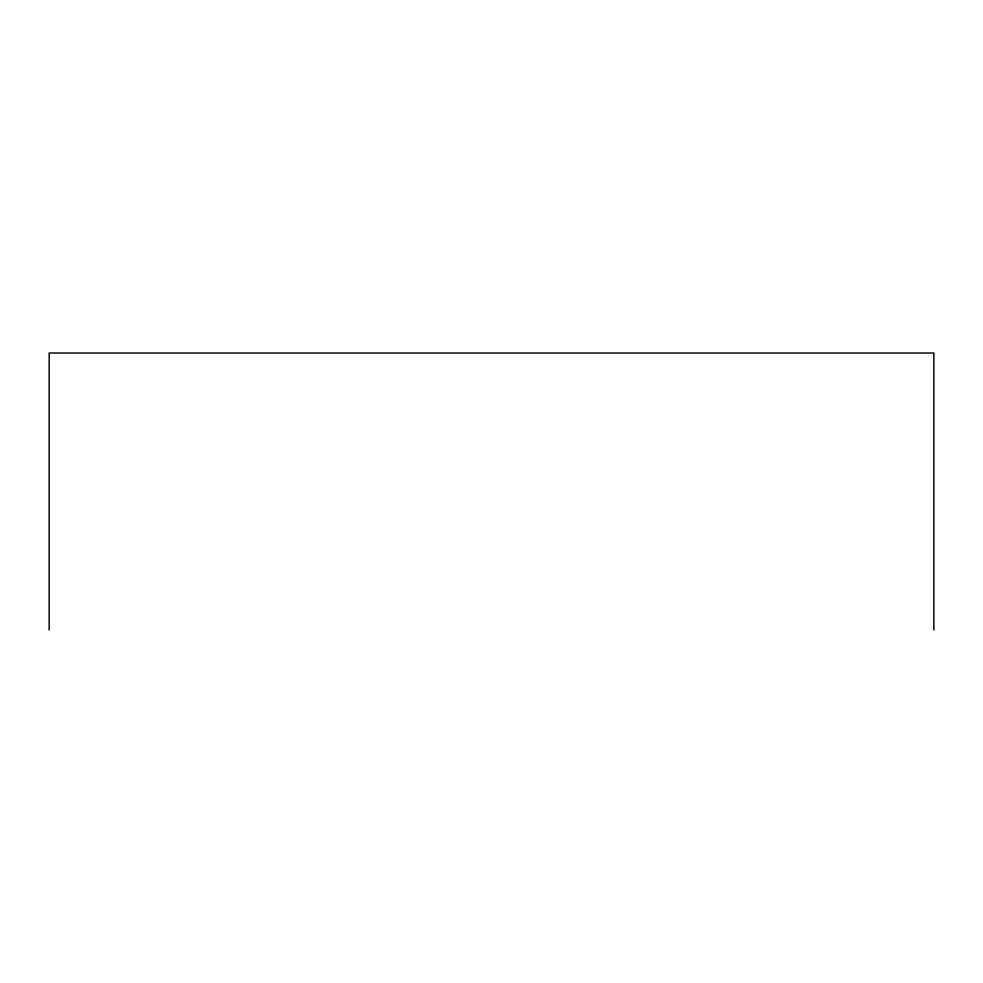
<?xml version="1.0" encoding="UTF-8"?>
<svg xmlns="http://www.w3.org/2000/svg" width="983" height="983" viewBox="0 0 983 983"><rect width="100%" height="100%" fill="white"/><g stroke="black" fill="none" stroke-linecap="round" stroke-linejoin="round"><path stroke-width="1.47" d="M933.85 629.98L933.85 353.02L49.15 353.02L49.15 629.98"/></g></svg>
